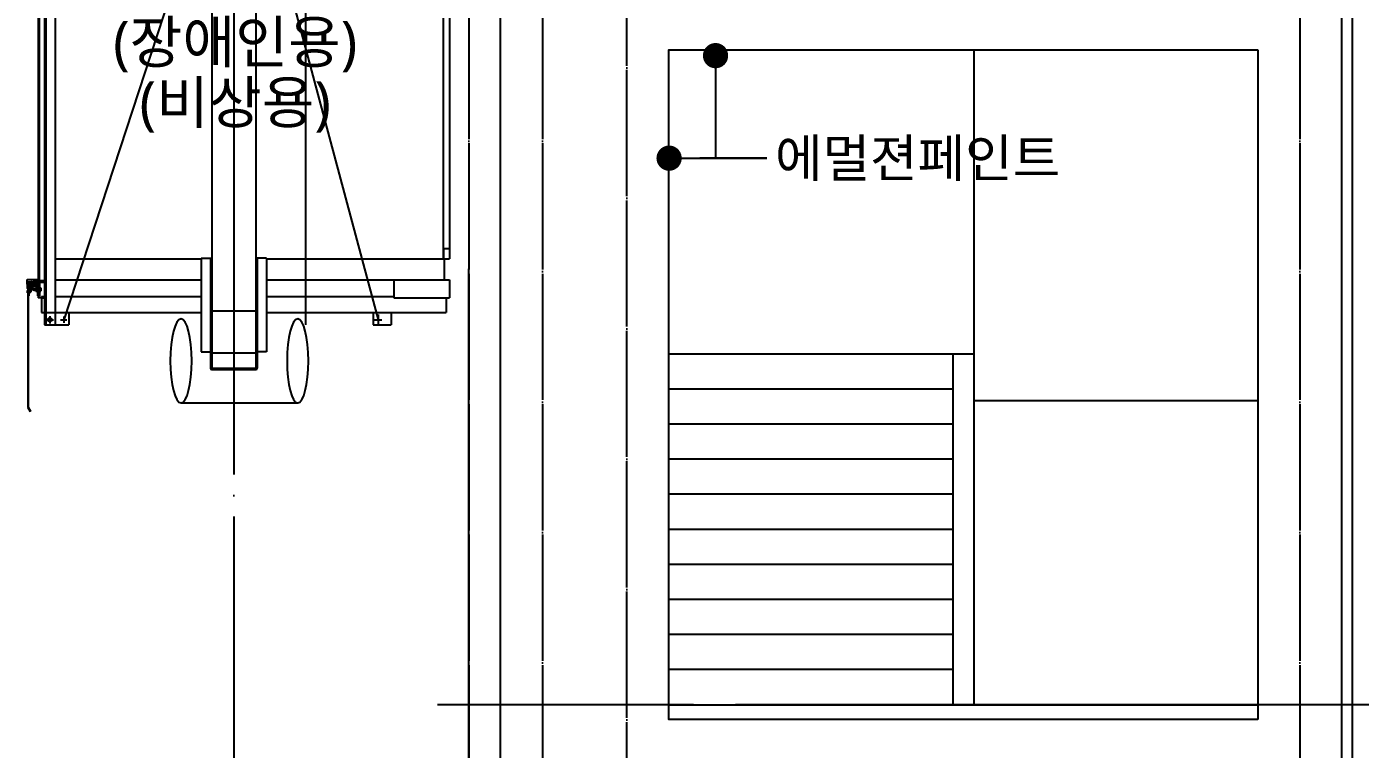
# Model space of a CAD drawing. Header units: millimetres. Extents: x 81033 to 452328, y -17390 to 42241.
# Drawn here: x 350829 to 357169, y 15798 to 19234 of the extents above; entities that cross this region are included whole.
import ezdxf
from ezdxf.enums import TextEntityAlignment as Align

# ---------------------------------------------------------------- set-up
doc = ezdxf.new("R2010")
doc.units = ezdxf.units.MM
doc.header["$LTSCALE"] = 100
doc.header["$MEASUREMENT"] = 0
doc.linetypes.add('CEN', pattern=[62, 60, -1, 0, -1])
doc.layers.get('0').update_dxf_attribs({"linetype": 'CONTINUOUS'})
for name, color, linetype in [('A-ETC-9', 9, 'CONTINUOUS'), ('CEN', 1, 'CEN'), ('CEN(ST)', 1, 'CEN'), ('CON', 2, 'CONTINUOUS'), ('ELEV', 253, 'CONTINUOUS'), ('FIN', 8, 'CONTINUOUS'), ('FIN(패널-T75 글라스울)', 6, 'CONTINUOUS'), ('NDIM', 7, 'CONTINUOUS'), ('TEXT(MIN)', 7, 'CONTINUOUS'), ('TEXT(노트)', 7, 'CONTINUOUS')]:
    doc.layers.add(name, color=color, linetype=linetype)
doc.styles.add('CGS', font='cgse', dxfattribs={"bigfont": 'cgs'})
doc.styles.add('나눔바른고딕', font='NanumBarunGothic.ttf')
doc.dimstyles.new('NDIM 1200', dxfattribs={"dimscale": 75, "dimtxt": 3, "dimasz": 1, "dimexe": 2, "dimexo": 2, "dimgap": 1, "dimtad": 1, "dimdec": 0, "dimdsep": 46, "dimtxsty": 'CGS', "dimblk": 'DOT0', "dimcen": 1, "dimdle": 8, "dimclrd": 256, "dimclre": 256, "dimclrt": 256, "dimadec": 0, "dimazin": 0, "dimtfac": 1, "dimtdec": 0, "dimtix": 1, "dimtmove": 2, "dimatfit": 3, "dimldrblk": 'DOT0', "dimfxl": 1, "dimtolj": 1, "dimtzin": 0, "dimlwd": -1, "dimlwe": -1, "dimarcsym": 0})

# ---------------------------------------------------------------- blocks, each defined once
blk = doc.blocks.new('A$C52140DF3')
at = {"layer": 'ELEV'}
for p, q in [((832.6, 2983.7, 0), (832.6, -382.1, 0)), ((1042.6, 2986.9, 0), (1042.6, -382.1, 0)), ((37.6, 2759.9, 0), (37.6, -177.1, 0)), ((43.6, 2759.9, 0), (43.6, -177.1, 0)), ((87.6, 2759.9, 0), (87.6, -177.1, 0)), ((1277.6, 2759.9, 0), (1277.6, -177.1, 0)), ((1932.6, 2536.9, 0), (1932.6, 136.9, 0)), ((1962.6, 2486.9, 0), (1962.6, 1201, 0)), ((7.6, 2306.7, 0), (7.6, 37.2, 0)), ((12.6, 2136.9, 0), (12.6, 35.3, 0)), ((792.6, 1870.9, 0), (128.8, -152.1, 0)), ((1082.6, 1870.9, 0), (1623.1, -152.1, 0)), ((1932.6, 1197.9, 0), (1932.6, 136.9, 0)), ((1962.6, 1201, 0), (1962.6, 186.9, 0)), ((1962.6, 1201, 0), (1962.6, 186.9, 0)), ((1932.6, 314, 0), (1932.6, 136.9, 0)), ((1932.6, 314, 0), (1932.6, 136.9, 0)), ((87.6, 136.9, 0), (782.6, 136.9, 0)), ((782.6, 140.9, 0), (782.6, -304.1, 0)), ((782.6, 140.9, 0), (832.6, 140.9, 0)), ((826.6, 140.9, 0), (826.6, -383.1, 0)), ((1092.6, 140.9, 0), (1042.6, 140.9, 0)), ((1048.6, 140.9, 0), (1048.6, -383.1, 0)), ((1092.6, 140.9, 0), (1092.6, -304.1, 0)), ((1092.6, 136.9, 0), (1582.9, 136.9, 0)), ((1582.9, 136.9, 0), (1962.6, 136.9, 0)), ((1934.2, 186.9, 0), (1934.2, 136.9, 0)), ((1934.2, 186.9, 0), (1934.2, 136.9, 0)), ((1934.2, 186.9, 0), (1962.6, 186.9, 0)), ((1937.6, 186.9, 0), (1962.6, 186.9, 0)), ((1937.6, 136.9, 0), (1937.6, 36.9, 0)), ((1937.6, 136.9, 0), (1937.6, 134.6, 0)), ((1937.6, 136.9, 0), (1937.6, 134.6, 0)), ((1962.6, 186.9, 0), (1962.6, 136.9, 0)), ((1962.6, 186.9, 0), (1962.6, 136.9, 0)), ((-47.4, 33.9, 0), (-45, -1.3, 0)), ((-36.2, 36.9, 0), (-44.4, 36.9, 0)), ((-41.4, 24.9, 0), (-41.4, 18.9, 0)), ((-28.9, 11.9, 0), (-41.4, 11.9, 0)), ((-41.4, 11.9, 0), (-41.4, -3.1, 0)), ((-40.4, 7.9, 0), (-40.4, -15.6, 0)), ((-19.4, 26.9, 0), (-39.4, 26.9, 0)), ((-37.4, 16.9, 0), (-39.4, 16.9, 0)), ((-37.2, 7.7, 0), (-37.2, -38.1, 0)), ((-36, 35.9, 0), (-36.2, 36.9, 0)), ((-36.2, 8.7, 0), (3.4, 8.7, 0)), ((-34.8, 35.9, 0), (-36, 35.9, 0)), ((-35.4, 37.3, 0), (-35.4, 34.6, 0)), ((-35.4, 20.9, 0), (-35.4, 18.9, 0)), ((-34.7, 36.9, 0), (-34.8, 35.9, 0)), ((-24.2, 36.9, 0), (-34.7, 36.9, 0)), ((-32.4, 21.9, 0), (-34.4, 21.9, 0)), ((-32.1, 8.7, 0), (-32.1, 5.1, 0)), ((-32.1, 7.1, 0), (-16.7, 7.1, 0)), ((-32.1, 5.1, 0), (-16.7, 5.1, 0)), ((-31.4, 20.9, 0), (-31.4, 16.9, 0)), ((-28.9, 16.9, 0), (-31.4, 16.9, 0)), ((-31.4, 0.3, 0), (-31.4, 5.1, 0)), ((-31.3, 20.6, 0), (-31.3, 16.9, 0)), ((-17.5, 16.9, 0), (-31.3, 16.9, 0)), ((-19.2, 22.4, 0), (-29.6, 22.4, 0)), ((-28.9, 16.9, 0), (-19.9, 16.9, 0)), ((-28.9, 16.9, 0), (-28.9, 8.7, 0)), ((-28.4, 16.9, 0), (-28.4, 8.7, 0)), ((-27.2, 13.9, 0), (-28.4, 15.1, 0)), ((-20.4, 13.9, 0), (-28.4, 13.9, 0)), ((-27.9, 20.6, 0), (-27.9, 16.9, 0)), ((-27.9, 0.3, 0), (-27.9, 5.1, 0)), ((-27.2, 8.7, 0), (-27.2, 13.9, 0)), ((-25.7, 5.1, 0), (-22.9, 7.1, 0)), ((-24.4, 25.2, 0), (-24.4, -12.9, 0)), ((-24, 35.9, 0), (-24.2, 36.9, 0)), ((-22.8, 35.9, 0), (-24, 35.9, 0)), ((-23.4, 37.3, 0), (-23.4, 34.6, 0)), ((-22.7, 36.9, 0), (-22.8, 35.9, 0)), ((-14.4, 36.9, 0), (-22.7, 36.9, 0)), ((7.6, 37.2, 0), (-22.4, 37.2, 0)), ((-20.4, 15.1, 0), (-21.6, 13.9, 0)), ((-21.6, 8.7, 0), (-21.6, 13.9, 0)), ((-20.9, 20.6, 0), (-20.9, 16.9, 0)), ((-20.9, 0.3, 0), (-20.9, 5.1, 0)), ((-20.4, 16.9, 0), (-20.4, 8.7, 0)), ((-19.9, 16.9, 0), (-19.9, 8.7, 0)), ((-17.4, 16.9, 0), (-19.9, 16.9, 0)), ((3.6, 11.9, 0), (-19.9, 11.9, 0)), ((-17.5, 20.6, 0), (-17.5, 16.9, 0)), ((-17.5, 0.2, 0), (-17.5, 5.1, 0)), ((-17.4, 24.9, 0), (-17.4, 16.9, 0)), ((-16.7, 8.7, 0), (-16.7, 5.1, 0)), ((-13.4, 35.9, 0), (-14.4, 36.9, 0)), ((-13.4, 35.9, 0), (-13.4, 17.9, 0)), ((-2.4, 16.9, 0), (-12.4, 16.9, 0)), ((-7.4, 34.9, 0), (-7.4, 9.9, 0)), ((-0.4, 36.9, 0), (-1.4, 35.9, 0)), ((-1.4, 35.9, 0), (-1.4, 17.9, 0)), ((1.8, 36.9, 0), (-0.4, 36.9, 0)), ((0.8, 1.3, 0), (0.8, -17.1, 0)), ((4.4, 1.3, 0), (0.8, 1.3, 0)), ((2, 35.9, 0), (1.8, 36.9, 0)), ((3.2, 35.9, 0), (2, 35.9, 0)), ((2.6, 37.3, 0), (2.6, 34.6, 0)), ((2.6, 29.9, 0), (2.6, 11.9, 0)), ((2.8, 1.3, 0), (2.8, -17.1, 0)), ((3.3, 36.9, 0), (3.2, 35.9, 0)), ((12.6, 36.9, 0), (3.3, 36.9, 0)), ((4.4, 7.7, 0), (4.4, -38.1, 0)), ((4.4, 1.3, 0), (4.4, -17.1, 0)), ((7.6, 31.9, 0), (4.6, 31.9, 0)), ((7.6, 31.9, 0), (7.6, -48.1, 0)), ((7.6, 31.9, 0), (37.6, 31.9, 0)), ((7.6, -38.1, 0), (7.6, 0.5, 0)), ((12.6, 33.9, 0), (9.6, 33.9, 0)), ((12.6, 36.9, 0), (12.6, 33.9, 0)), ((12.6, 35.1, 0), (37.6, 35.1, 0)), ((12.6, 33.9, 0), (12.6, 31.9, 0)), ((13.6, 19.9, 0), (13.6, -40.1, 0)), ((19.6, 25.9, 0), (37.6, 25.9, 0)), ((87.6, 36.9, 0), (782.6, 36.9, 0)), ((1092.6, 36.9, 0), (1596.8, 36.9, 0)), ((1596.8, 36.9, 0), (1962.6, 36.9, 0)), ((1697.6, 35.1, 0), (1697.6, -48.1, 0)), ((1962.6, 36.9, 0), (1962.6, -48.1, 0)), ((-23.3, -18.1, 0), (-47.3, -18.1, 0)), ((-45.1, -14, 0), (-45.5, -14.4, 0)), ((-45.5, -14.4, 0), (-45.5, -14.9, 0)), ((-45.5, -14.7, 0), (-45.5, -21.6, 0)), ((-45.5, -14.9, 0), (-45.1, -15.4, 0)), ((-45.5, -21.4, 0), (-45.1, -20.9, 0)), ((-45.5, -21.8, 0), (-45.5, -21.4, 0)), ((-45.1, -22.3, 0), (-45.5, -21.8, 0)), ((-44.4, -13.5, 0), (-45.1, -14, 0)), ((-45.1, -15.4, 0), (-44.4, -15.8, 0)), ((-45.1, -20.9, 0), (-44.4, -20.4, 0)), ((-44.4, -22.7, 0), (-45.1, -22.3, 0)), ((-44.4, -13.5, 0), (-42, -13.5, 0)), ((-44.4, -15.8, 0), (-42, -15.8, 0)), ((-44.4, -20.4, 0), (-42, -20.4, 0)), ((-44.4, -22.7, 0), (-42, -22.7, 0)), ((-41.4, -3.1, 0), (-43, -3.1, 0)), ((-42, -8.1, 0), (-42, -567.4, 0)), ((-42, -8.1, 0), (-42, -38.1, 0)), ((-40.4, -8.1, 0), (-42, -8.1, 0)), ((-42, -13.5, 0), (-42, -22.7, 0)), ((-37.2, -15.1, 0), (-42, -15.1, 0)), ((-42, -15.6, 0), (-37.2, -15.6, 0)), ((-42, -20.6, 0), (-37.2, -20.6, 0)), ((-37.2, -21.1, 0), (-42, -21.1, 0)), ((-40.5, -15.6, 0), (-40.5, -20.6, 0)), ((-40.4, -8.1, 0), (-40.4, -567.4, 0)), ((-40.4, -20.6, 0), (-40.4, -38.1, 0)), ((-40.4, -38.1, 0), (-37.2, -38.1, 0)), ((-37.2, -12.9, 0), (-35.4, -12.9, 0)), ((-37.2, -22.7, 0), (-37.2, -13.5, 0)), ((-37.2, -23.3, 0), (-35.4, -23.3, 0)), ((-36.4, -23.3, 0), (-36.4, -12.9, 0)), ((-35.4, -18.7, 0), (-36.4, -17.3, 0)), ((-35.4, -12.9, 0), (-35.4, -23.3, 0)), ((-33.1, -13.5, 0), (-35.4, -13.5, 0)), ((-35.4, -22.7, 0), (-35.4, -13.5, 0)), ((-35.4, -22.1, 0), (-35.4, -14, 0)), ((-33.1, -15.8, 0), (-35.4, -15.8, 0)), ((-33.1, -20.4, 0), (-35.4, -20.4, 0)), ((-33.1, -22.7, 0), (-35.4, -22.7, 0)), ((-31.9, -14.7, 0), (-31.9, -21.6, 0)), ((-31.9, -15.6, 0), (-27.8, -15.6, 0)), ((-31.9, -16.4, 0), (-27, -16.4, 0)), ((-31.9, -19.8, 0), (-27, -19.8, 0)), ((-31.9, -20.6, 0), (-27.8, -20.6, 0)), ((-19.2, -1.4, 0), (-29.6, -1.4, 0)), ((-19.2, -1.4, 0), (-29.6, -1.4, 0)), ((-28.4, -1.4, 0), (-28.4, -6.9, 0)), ((-20.4, -6.9, 0), (-28.4, -6.9, 0)), ((-27.2, -8.1, 0), (-28.4, -6.9, 0)), ((-27.8, -15.6, 0), (-27.8, -20.6, 0)), ((-27.8, -15.6, 0), (-27, -16.4, 0)), ((-27.8, -20.6, 0), (-27, -19.8, 0)), ((-27.2, -8.1, 0), (-27.2, -1.4, 0)), ((-21.6, -8.1, 0), (-27.2, -8.1, 0)), ((-27, -16.4, 0), (-27, -19.8, 0)), ((-21.6, -8.1, 0), (-21.6, -1.4, 0)), ((-20.4, -6.9, 0), (-21.6, -8.1, 0)), ((-20.4, -1.4, 0), (-20.4, -6.9, 0)), ((-14.8, -8.1, 0), (24.6, -8.1, 0)), ((-14.8, -8.1, 0), (24.6, -8.1, 0)), ((-13.4, -3.1, 0), (-14.4, -4.1, 0)), ((-14.4, -4.1, 0), (-14.4, -12.1, 0)), ((-6.2, -4.1, 0), (-14.4, -4.1, 0)), ((-13.4, -13.1, 0), (-14.4, -12.1, 0)), ((-6.2, -12.1, 0), (-14.4, -12.1, 0)), ((-13.4, -3.1, 0), (-13.4, -13.1, 0)), ((-6.2, -3.1, 0), (-13.4, -3.1, 0)), ((-6.2, -13.1, 0), (-13.4, -13.1, 0)), ((-6.2, -2.1, 0), (-6.2, -14.2, 0)), ((-5.6, -0.9, 0), (-6.1, -1.7, 0)), ((-6.1, -1.7, 0), (-6.1, -2.5, 0)), ((-6.1, -2.5, 0), (-5.6, -3.3, 0)), ((-6.1, -13.8, 0), (-5.6, -13, 0)), ((-6.1, -14.6, 0), (-6.1, -13.8, 0)), ((-5.6, -15.4, 0), (-6.1, -14.6, 0)), ((-4.4, 0, 0), (-5.6, -0.9, 0)), ((-5.6, -3.3, 0), (-4.4, -4.1, 0)), ((-5.6, -13, 0), (-4.4, -12.2, 0)), ((-4.4, -16.2, 0), (-5.6, -15.4, 0)), ((-4.4, 0, 0), (0.8, 0, 0)), ((-4.4, -4.1, 0), (0.8, -4.1, 0)), ((-4.4, -12.2, 0), (0.8, -12.2, 0)), ((-4.4, -16.2, 0), (0.8, -16.2, 0)), ((0.8, 0, 0), (0.8, -16.2, 0)), ((0.8, -6.9, 0), (2.8, -9.7, 0)), ((4.4, -17.1, 0), (0.8, -17.1, 0)), ((4.4, -2.6, 0), (13.6, -2.6, 0)), ((13.6, -3.1, 0), (4.4, -3.1, 0)), ((13.6, -13.1, 0), (4.4, -13.1, 0)), ((4.4, -13.6, 0), (13.6, -13.6, 0)), ((4.4, -38.1, 0), (7.6, -38.1, 0)), ((7.6, -43.1, 0), (10.6, -43.1, 0)), ((22.6, -48.1, 0), (7.6, -48.1, 0)), ((13.6, 0, 0), (13.6, -16.2, 0)), ((18.8, 0, 0), (13.6, 0, 0)), ((18.8, -4.1, 0), (13.6, -4.1, 0)), ((18.8, -12.2, 0), (13.6, -12.2, 0)), ((18.8, -16.2, 0), (13.6, -16.2, 0)), ((18.8, 0, 0), (19.7, -0.3, 0)), ((19.7, -3.8, 0), (18.8, -4.1, 0)), ((19.7, -12.4, 0), (18.8, -12.2, 0)), ((18.8, -16.2, 0), (19.7, -15.9, 0)), ((19.7, -0.3, 0), (20.3, -1.1, 0)), ((20.3, -3.1, 0), (19.7, -3.8, 0)), ((20.3, -13.2, 0), (19.7, -12.4, 0)), ((19.7, -15.9, 0), (20.3, -15.2, 0)), ((20.3, -1.1, 0), (20.6, -2.1, 0)), ((20.6, -2.1, 0), (20.3, -3.1, 0)), ((20.6, -14.2, 0), (20.3, -13.2, 0)), ((20.3, -15.2, 0), (20.6, -14.2, 0)), ((20.6, -2.1, 0), (20.6, -14.2, 0)), ((22.6, -42.1, 0), (22.6, -117.1, 0)), ((22.6, -42.1, 0), (37.6, -42.1, 0)), ((22.6, -48.1, 0), (37.6, -48.1, 0)), ((87.6, -42.1, 0), (782.6, -42.1, 0)), ((1092.6, -42.1, 0), (1607.7, -42.1, 0)), ((1607.7, -42.1, 0), (1697.4, -42.1, 0)), ((1697.6, -48.1, 0), (1962.6, -48.1, 0)), ((1947.6, -48.1, 0), (1947.6, -117.1, 0)), ((22.6, -117.1, 0), (153.8, -117.1, 0)), ((153.8, -117.1, 0), (153.8, -177.1, 0)), ((153.8, -117.1, 0), (782.6, -117.1, 0)), ((832.6, -109.1, 0), (1042.6, -109.1, 0)), ((1092.6, -117.1, 0), (1618.1, -117.1, 0)), ((1599.6, -117.1, 0), (1599.6, -177.1, 0)), ((1618.1, -117.1, 0), (1947.6, -117.1, 0)), ((1623.1, -126.5, 0), (1623.1, -171.8, 0)), ((1684.6, -117.1, 0), (1684.6, -177.1, 0)), ((37.6, -177.1, 0), (87.6, -177.1, 0)), ((40.6, -177.1, 0), (153.8, -177.1, 0)), ((44.1, -152.1, 0), (80.8, -152.1, 0)), ((62.6, -134.9, 0), (62.6, -170.6, 0)), ((114, -152.1, 0), (143.5, -152.1, 0)), ((128.8, -137.4, 0), (128.8, -166.9, 0)), ((1599.6, -177.1, 0), (1626.4, -177.1, 0)), ((1604.7, -152.1, 0), (1641.4, -152.1, 0)), ((1626.4, -177.1, 0), (1684.6, -177.1, 0)), ((782.6, -304.1, 0), (832.6, -304.1, 0)), ((835.8, -309.1, 0), (1039.4, -309.1, 0)), ((1092.6, -304.1, 0), (1042.6, -304.1, 0)), ((832.6, -389.1, 0), (1042.6, -389.1, 0)), ((833.6, -383.1, 0), (1041.6, -383.1, 0)), ((-41.7, -568.7, 0), (-30.5, -588.1, 0)), ((-40.3, -567.9, 0), (-29.1, -587.3, 0)), ((686.3, -547.8, 0), (1241.2, -547.8, 0)), ((-29.1, -587.3, 0), (-30.5, -588.1, 0))]:
    blk.add_line(p, q, dxfattribs=at)
blk.add_circle((62.6, -152.1, 0), 9, dxfattribs=at)
for centre, radius, start, end in [((-44.4, 33.9, 0), 3, 90, 180), ((-39.4, 24.9, 0), 2, 90, 180), ((-39.4, 18.9, 0), 2, 180, 270), ((-36.4, 7.9, 0), 4, 90, 180), ((-37.4, 18.9, 0), 2, 270, 0), ((-36.2, 7.7, 0), 1, 90, 180), ((-34.4, 20.9, 0), 1, 90, 180), ((-32.4, 20.9, 0), 1, 0, 90), ((-29.6, 20.6, 0), 1.73, 0, 180), ((-24.4, 18, 0), 4.33, 36.8699, 143.1301), ((-24.4, 2.9, 0), 4.33, 216.8699, 323.1301), ((-19.2, 0.3, 0), 1.73, 180, 0), ((-19.4, 24.9, 0), 2, 0, 90), ((-12.4, 17.9, 0), 1, 180, 270), ((-2.4, 17.9, 0), 1, 270, 0), ((4.6, 29.9, 0), 2, 90, 180), ((3.4, 7.7, 0), 1, 0, 90), ((3.6, 7.9, 0), 4, 0, 90), ((9.6, 31.9, 0), 2, 90, 180), ((19.6, 19.9, 0), 6, 90, 180), ((-42.6, -18.1, 0), 2.89, 126.8699, 233.1301), ((-43, -1.1, 0), 2, 183.86546, 270), ((-33.1, -14.7, 0), 1.15, 270, 90), ((-34.8, -18.1, 0), 2.89, 306.8699, 53.1301), ((-0.7, -8.1, 0), 5.49, 132.56272, 227.43728), ((10.6, -40.1, 0), 3, 270, 0), ((15.1, -8.1, 0), 5.49, 312.56272, 47.43728), ((835.8, -305.9, 0), 3.2, 180, 270), ((1039.4, -305.9, 0), 3.2, 270, 0), ((832.6, -383.1, 0), 6, 180, 270), ((833.6, -382.1, 0), 1, 180, 270), ((1041.6, -382.1, 0), 1, 270, 0), ((1042.6, -383.1, 0), 6, 270, 0), ((-39.4, -567.4, 0), 2.6, 180, 210), ((-39.4, -567.4, 0), 1, 180, 210)]:
    blk.add_arc(centre, radius, start, end, dxfattribs=at)
at = {"layer": 'ELEV', "extrusion": (0, 0, -1)}
for centre, radius, start, end in [((29.6, 0.3, 0), 1.73, 180, 0), ((19.2, 20.6, 0), 1.73, 0, 180), ((33.1, -21.6, 0), 1.15, 90, 270)]:
    blk.add_arc(centre, radius, start, end, dxfattribs=at)
for centre in [(686.3, -347.8, 0), (1241.2, -347.8, 0)]:
    blk.add_ellipse(centre, major_axis=(0, -200), ratio=0.255029, dxfattribs=at)
blk = doc.blocks.new('DOT0')
blk.add_line((-3, 0), (3, 0))
at = {"color": 6}
blk.add_circle((0, 0), 0.75, dxfattribs=at)

msp = doc.modelspace()

# ---------------------------------------------------------------- linework, layer by layer
at = {"layer": 'CEN', "ltscale": 10000}
msp.add_line((352931.1, -4515.5), (352931.1, 18083.2), dxfattribs=at)
at = {"layer": 'CEN(ST)', "ltscale": 0.1}
for p, q in [((352931.1, 37282.2), (352931.1, 14343.9)), ((353281.1, 37282.2), (353281.1, -4515.5)), ((353681.1, -4515.5), (353681.1, 37282.2)), ((356881.1, 37282.2), (356881.1, -4515.5))]:
    msp.add_line(p, q, dxfattribs=at)
at = {"layer": 'CEN(ST)'}
for p, q in [((351813.6, 35505.4, 0), (351813.6, 1343.9)), ((360198, 16010.5), (352781, 16010.5))]:
    msp.add_line(p, q, dxfattribs=at)
at = {"layer": 'CON', "ltscale": 1000}
for p, q in [((353081.1, 1243.9), (353081.1, 35517.8)), ((356681.1, 19123.9), (356681.1, 15940.5))]:
    msp.add_line(p, q, dxfattribs=at)
at = {"layer": 'CON', "ltscale": 0.1}
msp.add_line((357081.1, 14343.9), (357081.1, 35527.7), dxfattribs=at)
at = {"layer": 'CON', "ltscale": 1000}
msp.add_lwpolyline([(356681.1, 15940.5), (353881.1, 15940.5), (353881.1, 19123.9), (356681.1, 19123.9)], dxfattribs=at)
at = {"layer": 'FIN'}
for p, q in [((355331.1, 19123.9), (355331.1, 16010.5)), ((355331.1, 17677.2), (353881.1, 17677.2)), ((355231.1, 17677.2), (355231.1, 16010.5)), ((355231.1, 17510.5), (353881.1, 17510.5)), ((355331.1, 17457.2), (356681.1, 17457.2)), ((355231.1, 17343.9), (353881.1, 17343.9)), ((355231.1, 17177.2), (353881.1, 17177.2)), ((355231.1, 17010.5), (353881.1, 17010.5)), ((355231.1, 16843.9), (353881.1, 16843.9)), ((355231.1, 16677.2), (353881.1, 16677.2)), ((355231.1, 16510.5), (353881.1, 16510.5)), ((355231.1, 16343.9), (353881.1, 16343.9)), ((355231.1, 16177.2), (353881.1, 16177.2))]:
    msp.add_line(p, q, dxfattribs=at)
at = {"layer": 'FIN', "ltscale": 10000}
msp.add_line((353881.1, 16010.5), (356681.1, 16010.5), dxfattribs=at)
at = {"layer": 'FIN(패널-T75 글라스울)', "ltscale": 10000}
msp.add_line((357131.1, 14343.9), (357131.1, 35527.7), dxfattribs=at)

# ---------------------------------------------------------------- block references
at = {"layer": 'A-ETC-9'}
msp.add_blockref('A$C52140DF3', (350876, 17992.6), dxfattribs=at)

# ---------------------------------------------------------------- texts
at = {"layer": 'TEXT(MIN)', "style": '나눔바른고딕'}
msp.add_text('에멀젼페인트', height=180, dxfattribs=at).set_placement((354386.2, 18608.6), align=Align.MIDDLE_LEFT)
at = {"layer": 'TEXT(노트)', "style": '나눔바른고딕'}
for s, p in [('(장애인용)', (351820.1, 19151.7, 0)), ('(비상용)', (351820.1, 18865, 0))]:
    msp.add_text(s, height=200, dxfattribs=at).set_placement(p, align=Align.MIDDLE)

# ---------------------------------------------------------------- leaders
at = {"layer": 'NDIM', "ltscale": 10000}
for points in [[(354103.4, 19096), (354103.4, 18608.6), (354310.4, 18608.6)], [(353882.6, 18608.6), (354346.6, 18608.6), (354028.3, 18608.6)]]:
    msp.add_leader(points, dimstyle='NDIM 1200', override={"dimscale": 120, "dimasz": 1, "dimgap": 1, "dimtad": 0, "dimldrblk": 'Dot'}, dxfattribs=at)

doc.saveas('drawing.dxf')
